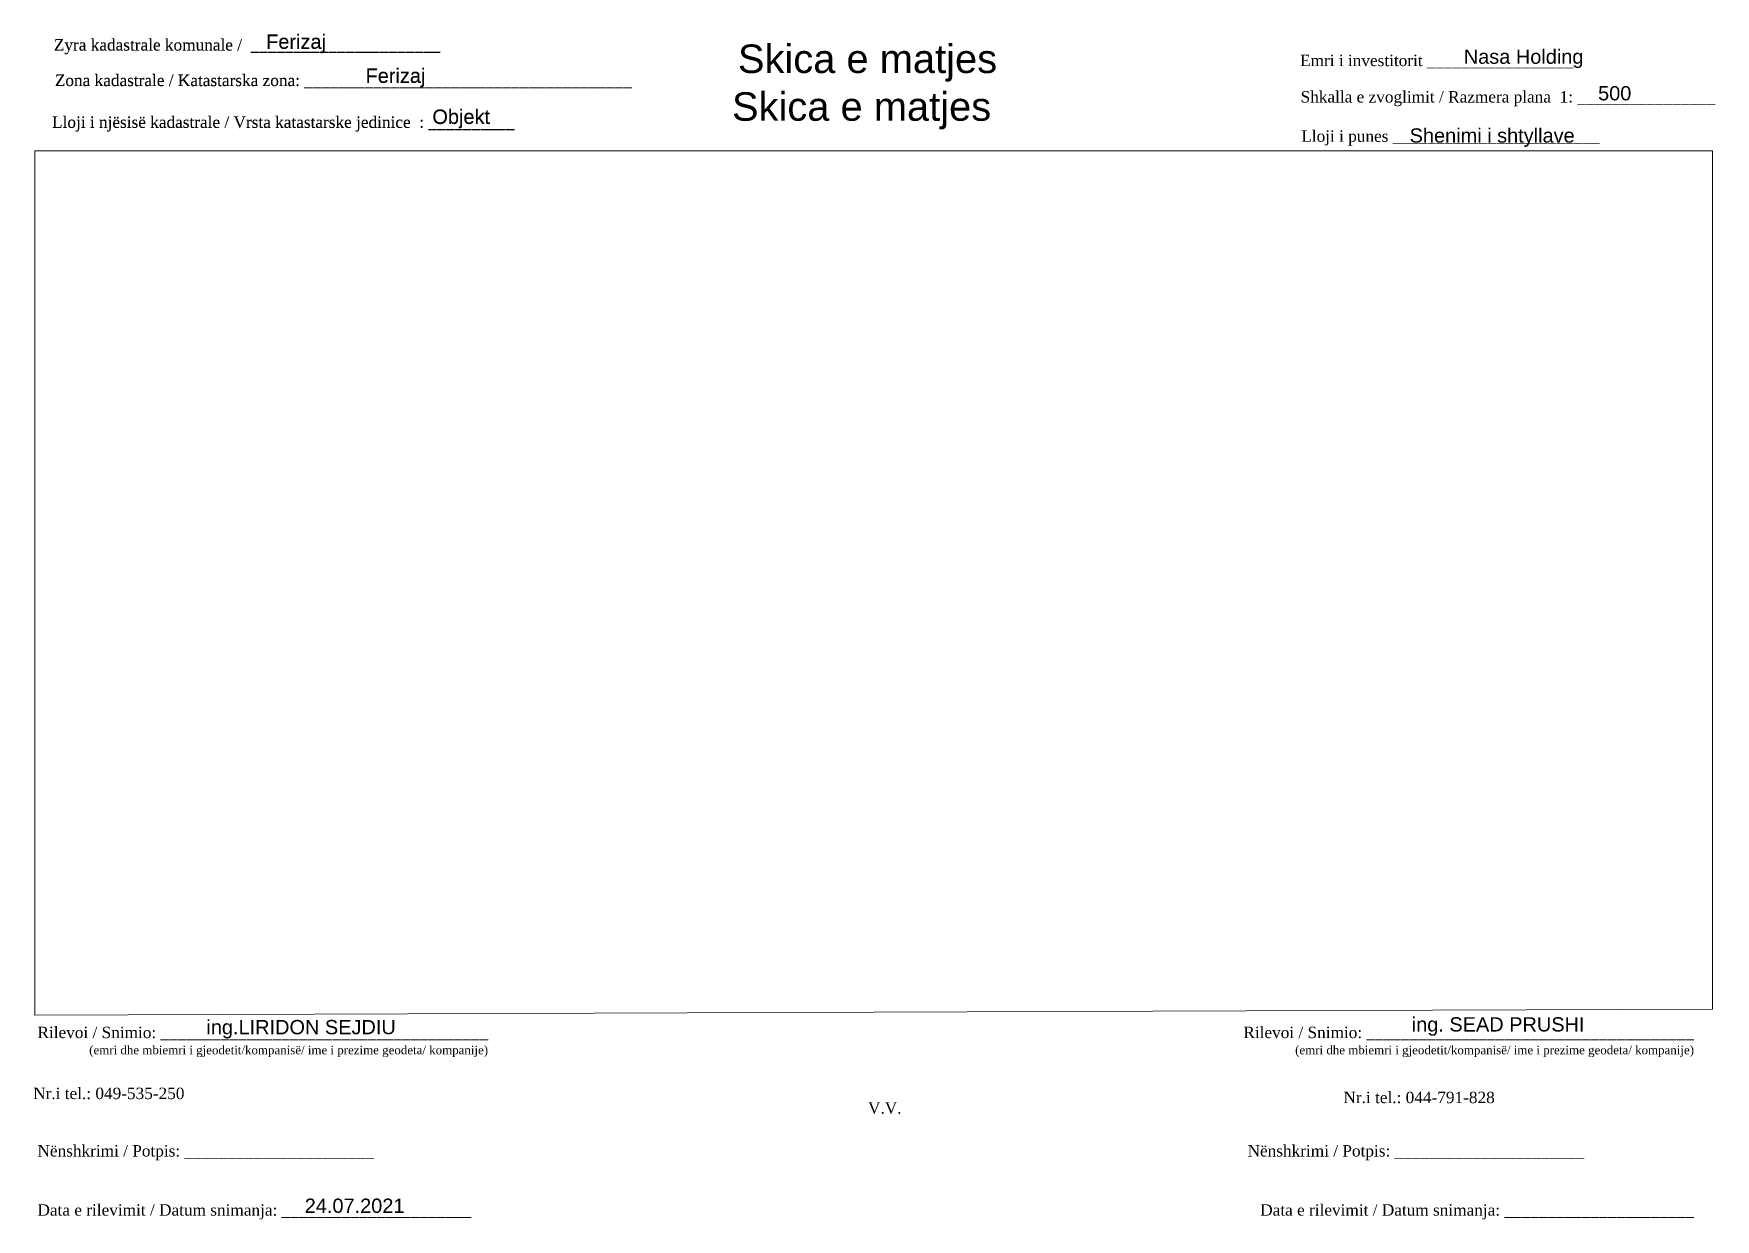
# Paper-space layout 'Manuali' of a CAD drawing. Header units: metres, sheet in millimetres. Extents: x 1 to 296, y 1 to 209.
import ezdxf

# ---------------------------------------------------------------- set-up
doc = ezdxf.new("R2010")
doc.units = ezdxf.units.M
doc.layers.get('0').update_dxf_attribs({"lineweight": 0})
for name, color, linetype, lineweight in [('Parcelat baze', 7, 'Continuous', 0), ('Te dhenat e gjeodetit', 7, 'Continuous', 0), ('txt korniza', 7, 'Continuous', 0)]:
    doc.layers.add(name, color=color, linetype=linetype, lineweight=lineweight)
doc.styles.get("Standard").update_dxf_attribs({"font": 'arial.ttf'})

psp = doc.layouts.new('Manuali')

# ---------------------------------------------------------------- linework, layer by layer
at = {"layer": 'Parcelat baze'}
psp.add_lwpolyline([(1.28, 36.63), (295.2, 37.67), (295.2, 188.21), (1.28, 188.21)], close=True, dxfattribs=at)

# ---------------------------------------------------------------- texts
at = {"insert": (147.25, 21.38), "char_height": 2, "width": 9.4297, "attachment_point": 1}
psp.add_mtext('{\\fTimes New Roman|b0|i0|c0|p18;V.V.                                 }', dxfattribs=at)
at = {"layer": 'Te dhenat e gjeodetit'}
for s, insert, char_height, width, attachment_point in [('ing.LIRIDON SEJDIU', (31.32, 35.8), 2.5, 35.1364, 1), ('\\pi-7.5,l10,t10;ing.^ISEAD PRUSHI', (272.8, 36.28), 2.5, 39.2225, 3), ('{\\fTimes New Roman|b0|i0|c0|p18; Rilevoi / Snimio: ______________________________________\\P             \\H0.75x;(emri dhe mbiemri i gjeodetit/kompanisë/ ime i prezime geodeta/ kompanije)}', (0.96, 34.62), 2, 87.3883, 1), ('{\\fTimes New Roman|b0|i0|c0|p18; Rilevoi / Snimio: ______________________________________\\P             \\H0.75x;(emri dhe mbiemri i gjeodetit/kompanisë/ ime i prezime geodeta/ kompanije)}', (291.99, 34.62), 2, 87.3883, 3), ('{\\fTimes New Roman|b0|i0|c0|p18;Nr.i tel.: 049-535-250                                }', (0.96, 23.93), 2, 83.344, 1), ('{\\fTimes New Roman|b0|i0|c0|p18;Nr.i tel.: 044-791-828                                }', (257.07, 23.22), 2, 83.344, 3), ('{\\fTimes New Roman|b0|i0|c0|p18; Nënshkrimi / Potpis: ______________________\\P                                 }', (0.96, 13.86), 2, 83.344, 1), ('{\\fTimes New Roman|b0|i0|c0|p18; Nënshkrimi / Potpis: ______________________\\P                                 }', (272.75, 13.86), 2, 83.344, 3)]:
    psp.add_mtext(s, dxfattribs=dict(at, insert=insert, char_height=char_height, width=width, attachment_point=attachment_point))
at = {"layer": 'txt korniza'}
for s, height, p in [('            Skica e matjes', 5.0001, (101.17, 201.84)), ('            Skica e matjes', 5.0001, (100.13, 193.47)), ('24.07.2021', 2.5, (48.55, 1.98))]:
    psp.add_text(s, height=height, dxfattribs=at).set_placement(p)
for s, insert, char_height, width, attachment_point in [('{\\fTimes New Roman|b0|i0|c0|p18; Zyra kadastrale komunale /  ______________________}', (3.84, 207.81), 2, 81.1742, 1), ('{\\fTimes New Roman|b0|i0|c0|p18; Zyra kadastrale komunale /  ______________________}', (3.84, 207.76), 2, 81.1742, 1), ('Ferizaj', (41.79, 208.62), 2.5, 19.3474, 1), ('Ferizaj', (41.79, 208.57), 2.5, 19.3474, 1), ('{\\fTimes New Roman|b0|i0|c0|p18;Emri i investitorit _________________}', (222.96, 205.05), 2, 98.5379, 1), ('Nasa Holding', (251.65, 205.96), 2.5, 28.7154, 1), ('{\\fTimes New Roman|b0|i0|c0|p18; Zona kadastrale / Katastarska zona: ______________________________________}', (4.01, 201.59), 2, 101.8807, 1), ('{\\fTimes New Roman|b0|i0|c0|p18; Zona kadastrale / Katastarska zona: ______________________________________}', (4.01, 201.54), 2, 101.8807, 1), ('Ferizaj', (59.21, 202.65), 2.5, 40.037, 1), ('Ferizaj', (59.21, 202.6), 2.5, 40.037, 1), ('{\\fTimes New Roman|b0|i0|c0|p18; Shkalla e zvoglimit / Razmera plana  1: ________________}', (222.3, 198.67), 2, 98.5379, 1), ('500', (275.18, 199.55), 2.5, 19.3474, 1), ('Objekt', (70.92, 195.46), 2.5, 14.2476, 1), ('Objekt', (70.92, 195.4), 2.5, 14.2476, 1), ('{\\fTimes New Roman|b0|i0|c0|p18; Lloji i njësisë kadastrale / Vrsta katastarske jedinice  : __________ }', (3.52, 194.26), 2, 108.0893, 1), ('{\\fTimes New Roman|b0|i0|c0|p18; Lloji i njësisë kadastrale / Vrsta katastarske jedinice  : __________ }', (3.52, 194.21), 2, 108.0893, 1), ('{\\fTimes New Roman|b0|i0|c0|p18;Lloji i punes ________________________}', (223.17, 191.78), 2, 98.5379, 1), ('Shenimi i shtyllave', (242.16, 192.14), 2.5, 28.7154, 1), ('{\\fTimes New Roman|b0|i0|c0|p18; Data e rilevimit / Datum snimanja: ______________________\\P                                 }', (0.96, 3.49), 2, 83.344, 1), ('{\\fTimes New Roman|b0|i0|c0|p18; Data e rilevimit / Datum snimanja: ______________________\\P                                 }', (291.99, 3.49), 2, 83.344, 3)]:
    psp.add_mtext(s, dxfattribs=dict(at, insert=insert, char_height=char_height, width=width, attachment_point=attachment_point))

# ---------------------------------------------------------------- viewports
at = {"layer": 'Parcelat baze', "view_target_point": (7511975.92, 4692325.19)}
vp = psp.add_viewport(center=(148.24, 112.42), size=(293.92, 151.5808), view_center_point=(1269.96, 613.9), view_height=75.7904, dxfattribs=at)
vp.dxf.flags = 0x10000  # cut along an outline
vp.dxf.clipping_boundary_handle = psp.add_lwpolyline([(1.28, 36.63), (295.2, 37.67), (295.2, 188.21), (1.28, 188.21)], format="xyb", close=True, dxfattribs={"invisible": 1}).dxf.handle

doc.saveas('drawing.dxf')
